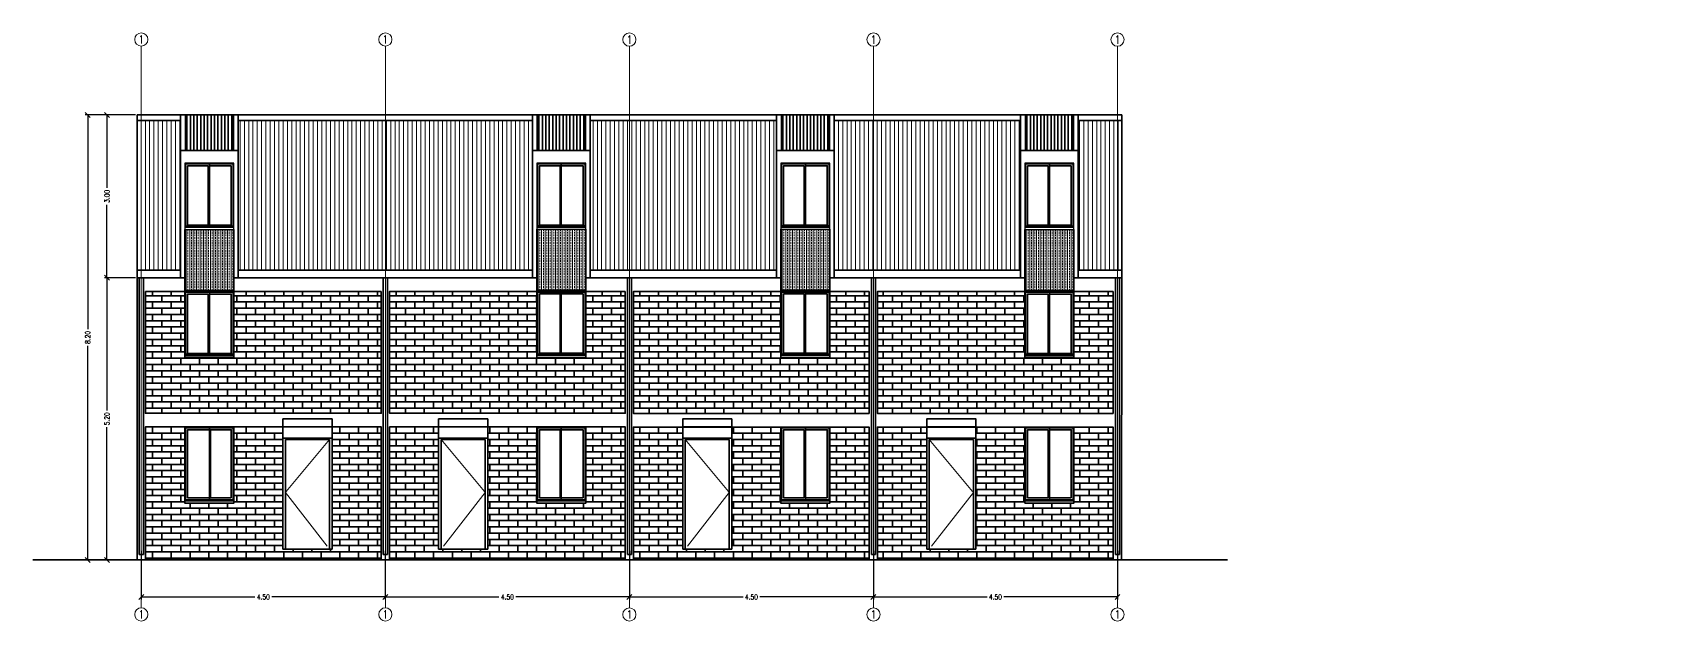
# Model space of a CAD drawing. Header units: metres. Extents: x 45 to 666, y -23 to 325.
# Drawn here: x 269.71 to 299.99, y 70.82 to 81.66 of the extents above; entities that cross this region are included whole.
import ezdxf

# ---------------------------------------------------------------- set-up
doc = ezdxf.new("R2010")
doc.units = ezdxf.units.M
doc.header["$LTSCALE"] = 5
doc.header["$MEASUREMENT"] = 0
doc.linetypes.add('HIDDEN', pattern=[0.375, 0.25, -0.125])
doc.layers.get('0').update_dxf_attribs({"color": 30})
doc.layers.get('DEFPOINTS').update_dxf_attribs({"color": 210})
for name, color, linetype, lineweight in [('A-ANNO-DIMS', 3, 'Continuous', 18), ('A-ANNO-SYMB', 3, 'Continuous', 18), ('A-ANNO-TEXT', 3, 'Continuous', 18), ('A-DOOR-FULL', 4, 'Continuous', 25), ('A-ELEV-MBE1', 7, 'Continuous', 35), ('A-ELEV-PATT', 8, 'Continuous', 18), ('A-FLOR-OVHD', 3, 'HIDDEN', 18), ('A-WALL-FULL', 7, 'Continuous', 35), ('A-WALL-FULL-EXTR', 7, 'Continuous', 35)]:
    doc.layers.add(name, color=color, linetype=linetype, lineweight=lineweight)
doc.styles.add('E-ROMANS', font='romans.shx', dxfattribs={"width": 0.8})
doc.dimstyles.new('E-0050_TICK_18', dxfattribs={"dimscale": 0.001, "dimtxt": 90, "dimasz": 90, "dimexe": 45, "dimexo": 30, "dimgap": 45, "dimtad": 0, "dimzin": 0, "dimdsep": 46, "dimtxsty": 'E-ROMANS', "dimblk": 'OBLIQUE', "dimcen": 45, "dimclrd": 256, "dimclre": 256, "dimclrt": 256, "dimadec": 0, "dimazin": 0, "dimtfac": 1, "dimtmove": 1, "dimatfit": 3, "dimldrblk": 'OPEN90', "dimfxl": 1, "dimtfill": 1, "dimtolj": 1, "dimtzin": 0, "dimarcsym": 0})
pattern_1 = [(1e-12, (0.57028, 1e-14), (-3e-15, 0.11516106), []), (90, (0.57028, 1e-14), (-0.17272, 0.11516106), [0.11516106, -0.11516106])]

# ---------------------------------------------------------------- blocks, each defined once
blk = doc.blocks.new('_Oblique')
at = {"color": 0, "linetype": 'ByBlock', "lineweight": -2}
blk.add_line((-0.5, -0.5), (0.5, 0.5), dxfattribs=at)
blk = doc.blocks.new('*D334')
at = {"layer": 'A-ANNO-DIMS', "lineweight": -2, "transparency": 16777216}
for p, q in [((271.705, 72.113), (271.705, 71.216)), ((276.205, 72.113), (276.205, 71.216)), ((271.705, 71.261), (273.801, 71.261)), ((276.205, 71.261), (274.11, 71.261))]:
    blk.add_line(p, q, dxfattribs=at)
at = {"layer": 'DEFPOINTS', "color": 0, "transparency": 16777216}
for p in [(271.705, 72.143), (276.205, 72.143), (276.205, 71.261)]:
    blk.add_point(p, dxfattribs=at)
at = {"layer": 'A-ANNO-DIMS', "lineweight": -2, "transparency": 16777216, "xscale": 0.09, "yscale": 0.09, "zscale": 0.09, "rotation": 180}
blk.add_blockref('_Oblique', (271.705, 71.261), dxfattribs=at)
at = {"layer": 'A-ANNO-DIMS', "lineweight": -2, "transparency": 16777216, "xscale": 0.09, "yscale": 0.09, "zscale": 0.09}
blk.add_blockref('_Oblique', (276.205, 71.261), dxfattribs=at)
at = {"layer": 'A-ANNO-DIMS', "transparency": 16777216, "insert": (273.955, 71.261), "char_height": 0.09, "attachment_point": 5, "style": 'E-ROMANS', "bg_fill": 3, "box_fill_scale": 1.25, "bg_fill_color": 256, "bg_fill_true_color": 13158600, "bg_fill_transparency": 0}
blk.add_mtext('\\A1;4.50', dxfattribs=at)
blk = doc.blocks.new('_Open90')
at = {"color": 0, "linetype": 'ByBlock', "lineweight": -2}
for p, q in [((0, 0), (-1, 0)), ((-0.5, 0.5), (0, 0)), ((0, 0), (-0.5, -0.5))]:
    blk.add_line(p, q, dxfattribs=at)
blk = doc.blocks.new('*D335')
at = {"layer": 'A-ANNO-DIMS', "lineweight": -2, "transparency": 16777216}
for p, q in [((276.205, 72.113), (276.205, 71.216)), ((280.705, 72.113), (280.705, 71.216)), ((276.205, 71.261), (278.301, 71.261)), ((280.705, 71.261), (278.61, 71.261))]:
    blk.add_line(p, q, dxfattribs=at)
at = {"layer": 'DEFPOINTS', "color": 0, "transparency": 16777216}
for p in [(276.205, 72.143), (280.705, 72.143), (280.705, 71.261)]:
    blk.add_point(p, dxfattribs=at)
at = {"layer": 'A-ANNO-DIMS', "lineweight": -2, "transparency": 16777216, "xscale": 0.09, "yscale": 0.09, "zscale": 0.09, "rotation": 180}
blk.add_blockref('_Oblique', (276.205, 71.261), dxfattribs=at)
at = {"layer": 'A-ANNO-DIMS', "lineweight": -2, "transparency": 16777216, "xscale": 0.09, "yscale": 0.09, "zscale": 0.09}
blk.add_blockref('_Oblique', (280.705, 71.261), dxfattribs=at)
at = {"layer": 'A-ANNO-DIMS', "transparency": 16777216, "insert": (278.455, 71.261), "char_height": 0.09, "attachment_point": 5, "style": 'E-ROMANS', "bg_fill": 3, "box_fill_scale": 1.25, "bg_fill_color": 256, "bg_fill_true_color": 13158600, "bg_fill_transparency": 0}
blk.add_mtext('\\A1;4.50', dxfattribs=at)
blk = doc.blocks.new('*D336')
at = {"layer": 'A-ANNO-DIMS', "lineweight": -2, "transparency": 16777216}
for p, q in [((280.705, 72.113), (280.705, 71.216)), ((285.205, 72.113), (285.205, 71.216)), ((280.705, 71.261), (282.801, 71.261)), ((285.205, 71.261), (283.11, 71.261))]:
    blk.add_line(p, q, dxfattribs=at)
at = {"layer": 'DEFPOINTS', "color": 0, "transparency": 16777216}
for p in [(280.705, 72.143), (285.205, 72.143), (285.205, 71.261)]:
    blk.add_point(p, dxfattribs=at)
at = {"layer": 'A-ANNO-DIMS', "lineweight": -2, "transparency": 16777216, "xscale": 0.09, "yscale": 0.09, "zscale": 0.09, "rotation": 180}
blk.add_blockref('_Oblique', (280.705, 71.261), dxfattribs=at)
at = {"layer": 'A-ANNO-DIMS', "lineweight": -2, "transparency": 16777216, "xscale": 0.09, "yscale": 0.09, "zscale": 0.09}
blk.add_blockref('_Oblique', (285.205, 71.261), dxfattribs=at)
at = {"layer": 'A-ANNO-DIMS', "transparency": 16777216, "insert": (282.955, 71.261), "char_height": 0.09, "attachment_point": 5, "style": 'E-ROMANS', "bg_fill": 3, "box_fill_scale": 1.25, "bg_fill_color": 256, "bg_fill_true_color": 13158600, "bg_fill_transparency": 0}
blk.add_mtext('\\A1;4.50', dxfattribs=at)
blk = doc.blocks.new('*D337')
at = {"layer": 'A-ANNO-DIMS', "lineweight": -2, "transparency": 16777216}
for p, q in [((285.205, 72.113), (285.205, 71.216)), ((289.705, 72.113), (289.705, 71.216)), ((285.205, 71.261), (287.301, 71.261)), ((289.705, 71.261), (287.61, 71.261))]:
    blk.add_line(p, q, dxfattribs=at)
at = {"layer": 'DEFPOINTS', "color": 0, "transparency": 16777216}
for p in [(285.205, 72.143), (289.705, 72.143), (289.705, 71.261)]:
    blk.add_point(p, dxfattribs=at)
at = {"layer": 'A-ANNO-DIMS', "lineweight": -2, "transparency": 16777216, "xscale": 0.09, "yscale": 0.09, "zscale": 0.09, "rotation": 180}
blk.add_blockref('_Oblique', (285.205, 71.261), dxfattribs=at)
at = {"layer": 'A-ANNO-DIMS', "lineweight": -2, "transparency": 16777216, "xscale": 0.09, "yscale": 0.09, "zscale": 0.09}
blk.add_blockref('_Oblique', (289.705, 71.261), dxfattribs=at)
at = {"layer": 'A-ANNO-DIMS', "transparency": 16777216, "insert": (287.455, 71.261), "char_height": 0.09, "attachment_point": 5, "style": 'E-ROMANS', "bg_fill": 3, "box_fill_scale": 1.25, "bg_fill_color": 256, "bg_fill_true_color": 13158600, "bg_fill_transparency": 0}
blk.add_mtext('\\A1;4.50', dxfattribs=at)
blk = doc.blocks.new('*D806')
at = {"layer": 'A-ANNO-DIMS', "lineweight": -2, "transparency": 16777216}
for p, q in [((271.598, 77.143), (271.026, 77.143)), ((271.071, 77.143), (271.071, 74.698)), ((271.071, 71.943), (271.071, 74.388)), ((271.598, 71.943), (271.026, 71.943))]:
    blk.add_line(p, q, dxfattribs=at)
at = {"layer": 'DEFPOINTS', "color": 0, "transparency": 16777216}
for p in [(271.071, 77.143), (271.628, 77.143), (271.628, 71.943)]:
    blk.add_point(p, dxfattribs=at)
at = {"layer": 'A-ANNO-DIMS', "lineweight": -2, "transparency": 16777216, "xscale": 0.09, "yscale": 0.09, "zscale": 0.09}
for p, rotation in [((271.071, 77.143), 90), ((271.071, 71.943), 270)]:
    blk.add_blockref('_Oblique', p, dxfattribs=dict(at, rotation=rotation))
at = {"layer": 'A-ANNO-DIMS', "transparency": 16777216, "insert": (271.071, 74.543), "char_height": 0.09, "attachment_point": 5, "rotation": 90, "style": 'E-ROMANS', "bg_fill": 3, "box_fill_scale": 1.25, "bg_fill_color": 256, "bg_fill_true_color": 13158600, "bg_fill_transparency": 0}
blk.add_mtext('\\A1;5.20', dxfattribs=at)
blk = doc.blocks.new('*D807')
at = {"layer": 'A-ANNO-DIMS', "lineweight": -2, "transparency": 16777216}
for p, q in [((271.598, 80.143), (271.026, 80.143)), ((271.071, 80.143), (271.071, 78.798)), ((271.071, 77.143), (271.071, 78.488)), ((271.598, 77.143), (271.026, 77.143))]:
    blk.add_line(p, q, dxfattribs=at)
at = {"layer": 'DEFPOINTS', "color": 0, "transparency": 16777216}
for p in [(271.071, 80.143), (271.628, 80.143), (271.628, 77.143)]:
    blk.add_point(p, dxfattribs=at)
at = {"layer": 'A-ANNO-DIMS', "lineweight": -2, "transparency": 16777216, "xscale": 0.09, "yscale": 0.09, "zscale": 0.09}
for p, rotation in [((271.071, 80.143), 90), ((271.071, 77.143), 270)]:
    blk.add_blockref('_Oblique', p, dxfattribs=dict(at, rotation=rotation))
at = {"layer": 'A-ANNO-DIMS', "transparency": 16777216, "insert": (271.071, 78.643), "char_height": 0.09, "attachment_point": 5, "rotation": 90, "style": 'E-ROMANS', "bg_fill": 3, "box_fill_scale": 1.25, "bg_fill_color": 256, "bg_fill_true_color": 13158600, "bg_fill_transparency": 0}
blk.add_mtext('\\A1;3.00', dxfattribs=at)
blk = doc.blocks.new('*D371')
at = {"layer": 'A-ANNO-DIMS', "lineweight": -2, "transparency": 16777216}
for p, q in [((271.598, 80.143), (270.672, 80.143)), ((270.717, 80.143), (270.717, 76.198)), ((270.717, 71.943), (270.717, 75.888)), ((271.598, 71.943), (270.672, 71.943))]:
    blk.add_line(p, q, dxfattribs=at)
at = {"layer": 'DEFPOINTS', "color": 0, "transparency": 16777216}
for p in [(270.717, 80.143), (271.628, 80.143), (271.628, 71.943)]:
    blk.add_point(p, dxfattribs=at)
at = {"layer": 'A-ANNO-DIMS', "lineweight": -2, "transparency": 16777216, "xscale": 0.09, "yscale": 0.09, "zscale": 0.09}
for p, rotation in [((270.717, 80.143), 90), ((270.717, 71.943), 270)]:
    blk.add_blockref('_Oblique', p, dxfattribs=dict(at, rotation=rotation))
at = {"layer": 'A-ANNO-DIMS', "transparency": 16777216, "insert": (270.717, 76.043), "char_height": 0.09, "attachment_point": 5, "rotation": 90, "style": 'E-ROMANS', "bg_fill": 3, "box_fill_scale": 1.25, "bg_fill_color": 256, "bg_fill_true_color": 13158600, "bg_fill_transparency": 0}
blk.add_mtext('\\A1;8.20', dxfattribs=at)

msp = doc.modelspace()

# ---------------------------------------------------------------- hatches: boundary and pattern name
at = {"layer": 'A-ELEV-MBE1'}
h = msp.add_hatch(dxfattribs=at)
h.set_pattern_fill('LINE', color=256, scale=0.02, angle=90, style=0)
h.set_pattern_definition([(90, (77.538574, 23.6625), (-0.0635, 4e-18), [])])
h.paths.add_polyline_path([(273.4034, 80.143), (272.5174, 80.143), (272.5174, 79.4881), (273.4034, 79.4881)])
h = msp.add_hatch(dxfattribs=at)
h.set_pattern_fill('LINE', color=256, scale=0.02, angle=90, style=0)
h.set_pattern_definition([(90, (84.028574, 23.6625), (-0.0635, 4e-18), [])])
h.paths.add_polyline_path([(279.8934, 80.143), (279.0074, 80.143), (279.0074, 79.4881), (279.8934, 79.4881)])
h = msp.add_hatch(dxfattribs=at)
h.set_pattern_fill('LINE', color=256, scale=0.02, angle=90, style=0)
h.set_pattern_definition([(90, (88.528574, 23.6625), (-0.0635, 4e-18), [])])
h.paths.add_polyline_path([(284.3934, 80.143), (283.5074, 80.143), (283.5074, 79.4881), (284.3934, 79.4881)])
h = msp.add_hatch(dxfattribs=at)
h.set_pattern_fill('LINE', color=256, scale=0.02, angle=90, style=0)
h.set_pattern_definition([(90, (93.028574, 23.6625), (-0.0635, 4e-18), [])])
h.paths.add_polyline_path([(288.8934, 80.143), (288.0074, 80.143), (288.0074, 79.4881), (288.8934, 79.4881)])
h = msp.add_hatch(dxfattribs=at)
h.set_pattern_fill('AR-BRSTD', color=256, scale=0.0017, style=0)
h.set_pattern_definition(pattern_1)
h.paths.add_polyline_path([(276.1284, 74.6452), (276.1284, 76.891), (273.4134, 76.891), (273.4135, 75.673), (272.5074, 75.673), (272.5074, 76.891), (271.7824, 76.891), (271.7824, 74.6452)])
h.paths.add_polyline_path([(273.4134, 74.3932), (273.4134, 72.991), (272.5074, 72.991), (272.5074, 74.3932), (271.7824, 74.3932), (271.7824, 71.943), (276.1284, 71.943), (276.1284, 74.3932), (275.2224, 74.3932), (275.2224, 74.393), (275.2224, 72.143), (274.3164, 72.143), (274.3164, 74.3932)])
h.paths.add_polyline_path([(280.6284, 74.6452), (280.6284, 76.891), (279.9034, 76.891), (279.9035, 75.6752), (278.9974, 75.6752), (278.9974, 76.891), (276.2824, 76.891), (276.2824, 74.6452)])
h.paths.add_polyline_path([(278.9974, 74.3932), (278.0944, 74.3932), (278.0944, 74.393), (278.0944, 72.143), (277.1884, 72.143), (277.1884, 74.3932), (276.2824, 74.3932), (276.2824, 71.943), (280.6284, 71.943), (280.6284, 74.3932), (279.9034, 74.3932), (279.9034, 72.991), (278.9974, 72.991)])
h = msp.add_hatch(dxfattribs=at)
h.set_pattern_fill('AR-BRSTD', color=256, scale=0.0017, style=0)
h.set_pattern_definition(pattern_1)
h.paths.add_polyline_path([(285.1246, 74.643), (285.1246, 76.8888), (284.4034, 76.8888), (284.4035, 75.6752), (283.4974, 75.6752), (283.4974, 76.8888), (280.7786, 76.8888), (280.7786, 74.643)])
h.paths.add_polyline_path([(282.5944, 72.143), (281.6884, 72.143), (281.6884, 74.391), (280.7786, 74.391), (280.7786, 71.943), (285.1246, 71.943), (285.1246, 74.391), (284.4034, 74.391), (284.4034, 72.991), (283.4974, 72.991), (283.4974, 74.391), (282.5944, 74.391)])
h.paths.add_polyline_path([(287.9974, 76.8888), (285.2786, 76.8888), (285.2786, 74.643), (289.6246, 74.643), (289.6246, 76.8888), (288.9034, 76.8888), (288.9035, 75.673), (287.9974, 75.673)])
h.paths.add_polyline_path([(287.0944, 72.143), (286.1884, 72.143), (286.1884, 74.391), (285.2786, 74.391), (285.2786, 71.943), (289.6246, 71.943), (289.6246, 74.391), (288.9034, 74.391), (288.9034, 72.991), (287.9974, 72.991), (287.9974, 74.391), (287.0944, 74.391)])
at = {"layer": 'A-ELEV-PATT'}
h = msp.add_hatch(dxfattribs=at)
h.set_pattern_fill('LINE,_O', color=256, scale=0.025, angle=90)
h.set_pattern_definition([(90, (0, 0), (-0.079375, -2e-15), [])])
h.paths.add_polyline_path([(307.5109, 79.4903), (307.5109, 80.043), (304.7989, 80.043), (304.7989, 77.2852), (307.5109, 77.2852)])
h.paths.add_polyline_path([(309.2989, 80.043), (309.2969, 80.043), (308.5769, 80.043), (308.5769, 79.4903), (308.5769, 77.283), (309.2989, 77.283)])
h.paths.add_polyline_path([(312.0109, 79.4881), (312.0109, 80.043), (309.2989, 80.043), (309.2989, 77.283), (312.0109, 77.283)])
h.paths.add_polyline_path([(313.7989, 80.043), (313.0769, 80.043), (313.0769, 79.4881), (313.0769, 77.283), (313.7989, 77.283)])
h.paths.add_polyline_path([(316.5109, 79.4881), (316.5109, 80.043), (313.7989, 80.043), (313.7989, 77.283), (316.5109, 77.283)])
h.paths.add_polyline_path([(318.2989, 80.043), (317.5769, 80.043), (317.5769, 79.4881), (317.5769, 77.283), (318.2989, 77.283)])
h.paths.add_polyline_path([(321.0109, 79.4881), (321.0109, 80.043), (318.2989, 80.043), (318.2989, 77.283), (321.0109, 77.283)])
h.paths.add_polyline_path([(322.7989, 80.043), (322.0769, 80.043), (322.0769, 79.4881), (322.0769, 77.283), (322.7989, 77.283)])
h.paths.add_polyline_path([(325.5129, 79.4881), (325.5129, 80.043), (322.7989, 80.043), (322.7989, 77.283), (325.5129, 77.283)])
h.paths.add_polyline_path([(327.2989, 80.043), (326.5789, 80.043), (326.5789, 79.4881), (326.5789, 77.283), (327.2989, 77.283)])
h.paths.add_polyline_path([(271.7054, 80.043), (271.6284, 80.043), (271.6284, 77.283), (271.7054, 77.283)])
h.paths.add_polyline_path([(289.7849, 80.043), (289.7054, 80.043), (289.7054, 77.283), (289.7849, 77.283)])
h.paths.add_polyline_path([(273.4934, 80.043), (273.4934, 79.4881), (273.4934, 77.283), (276.2054, 77.283), (276.2054, 80.043), (276.2034, 80.043)])
h.paths.add_polyline_path([(272.4274, 79.4881), (272.4274, 80.043), (271.7054, 80.043), (271.7054, 77.283), (272.4274, 77.283)])
h.paths.add_polyline_path([(278.9174, 79.4881), (278.9174, 80.043), (276.2054, 80.043), (276.2054, 77.283), (278.9174, 77.283)])
h.paths.add_polyline_path([(279.9834, 77.283), (280.7054, 77.283), (280.7054, 80.043), (279.9834, 80.043), (279.9834, 79.4881)])
h.paths.add_polyline_path([(280.7054, 77.283), (283.4174, 77.283), (283.4174, 79.4881), (283.4174, 80.043), (280.7054, 80.043)])
h.paths.add_polyline_path([(284.4834, 77.283), (285.2054, 77.283), (285.2054, 80.043), (284.4834, 80.043), (284.4834, 79.4881)])
h.paths.add_polyline_path([(285.2054, 77.283), (287.9174, 77.283), (287.9174, 79.4881), (287.9174, 80.043), (285.2054, 80.043)])
h.paths.add_polyline_path([(288.9834, 77.283), (289.7054, 77.283), (289.7054, 80.043), (288.9834, 80.043), (288.9834, 79.4881)])
h = msp.add_hatch(dxfattribs=at)
h.set_pattern_fill('BRASS', color=256, scale=0.01, angle=90, style=0)
h.set_pattern_definition([(90, (71.048574, 23.6625), (-0.0635, 4e-18), []), (90, (71.016824, 23.6625), (-0.0635, 4e-18), [0.03175, -0.015875])])
h.paths.add_polyline_path([(273.4134, 76.911), (273.4135, 78.0351), (272.5074, 78.0351), (272.5074, 76.911)])
h = msp.add_hatch(dxfattribs=at)
h.set_pattern_fill('BRASS', color=256, scale=0.01, angle=90, style=0)
h.set_pattern_definition([(90, (77.538574, 23.66466), (-0.0635, 4e-18), []), (90, (77.506824, 23.66466), (-0.0635, 4e-18), [0.03175, -0.015875])])
h.paths.add_polyline_path([(279.9034, 76.9132), (279.9035, 78.0373), (278.9974, 78.0373), (278.9974, 76.9132)])
h = msp.add_hatch(dxfattribs=at)
h.set_pattern_fill('BRASS', color=256, scale=0.01, angle=90, style=0)
h.set_pattern_definition([(90, (82.038574, 23.66466), (-0.0635, 4e-18), []), (90, (82.006824, 23.66466), (-0.0635, 4e-18), [0.03175, -0.015875])])
h.paths.add_polyline_path([(284.4034, 76.9132), (284.4035, 78.0373), (283.4974, 78.0373), (283.4974, 76.9132)])
h = msp.add_hatch(dxfattribs=at)
h.set_pattern_fill('BRASS', color=256, scale=0.01, angle=90, style=0)
h.set_pattern_definition([(90, (86.538574, 23.6625), (-0.0635, 4e-18), []), (90, (86.506824, 23.6625), (-0.0635, 4e-18), [0.03175, -0.015875])])
h.paths.add_polyline_path([(288.9034, 76.911), (288.9035, 78.0351), (287.9974, 78.0351), (287.9974, 76.911)])

# ---------------------------------------------------------------- linework, layer by layer
at = {"layer": 'A-ANNO-SYMB', "ltscale": 2}
for points in [[(271.7054, 81.4118), (271.7054, 71.0613)], [(276.2054, 81.4118), (276.2054, 71.0613)], [(280.7054, 81.4096), (280.7054, 71.0591)], [(285.2054, 81.4096), (285.2054, 71.0591)], [(289.7054, 81.4096), (289.7054, 71.0591)]]:
    msp.add_lwpolyline(points, dxfattribs=at)
at = {"layer": 'A-ANNO-SYMB', "linetype": 'Continuous', "ltscale": 5}
for centre in [(271.7054, 81.5337), (276.2054, 81.5337), (280.7054, 81.5316), (285.2054, 81.5316), (289.7054, 81.5316), (271.7054, 70.9393), (276.2054, 70.9393), (280.7054, 70.9372), (285.2054, 70.9372), (289.7054, 70.9372)]:
    msp.add_circle(centre, 0.1219, dxfattribs=at)
at = {"layer": 'A-DOOR-FULL'}
for points in [[(273.4134, 79.2531), (272.5074, 79.2531), (272.5074, 78.0351), (273.4135, 78.0351)], [(279.9034, 79.2553), (278.9974, 79.2553), (278.9974, 78.0373), (279.9035, 78.0373)], [(284.4034, 79.2553), (283.4974, 79.2553), (283.4974, 78.0373), (284.4035, 78.0373)], [(288.9034, 79.2531), (287.9974, 79.2531), (287.9974, 78.0351), (288.9035, 78.0351)], [(273.4134, 76.891), (272.5074, 76.891), (272.5074, 75.673), (273.4135, 75.673)], [(279.9034, 76.8932), (278.9974, 76.8932), (278.9974, 75.6752), (279.9035, 75.6752)], [(284.4034, 76.8932), (283.4974, 76.8932), (283.4974, 75.6752), (284.4035, 75.6752)], [(288.9034, 76.891), (287.9974, 76.891), (287.9974, 75.673), (288.9035, 75.673)]]:
    msp.add_lwpolyline(points, close=True, dxfattribs=at)
at = {"layer": 'A-ELEV-MBE1'}
for p, q in [((271.6284, 77.283), (271.6284, 80.143)), ((272.4274, 79.4881), (272.4274, 80.143)), ((272.4274, 80.143), (273.4934, 80.143)), ((272.5174, 79.4881), (272.5174, 80.143)), ((273.4034, 79.4881), (273.4034, 80.143)), ((273.4934, 79.4881), (273.4934, 80.143)), ((278.9174, 79.4881), (278.9174, 80.143)), ((278.9174, 80.143), (279.9834, 80.143)), ((279.0074, 79.4881), (279.0074, 80.143)), ((279.8934, 79.4881), (279.8934, 80.143)), ((279.9834, 79.4881), (279.9834, 80.143)), ((283.4174, 79.4881), (283.4174, 80.143)), ((283.4174, 80.143), (284.4834, 80.143)), ((283.5074, 79.4881), (283.5074, 80.143)), ((284.3934, 79.4881), (284.3934, 80.143)), ((284.4834, 79.4881), (284.4834, 80.143)), ((287.9174, 79.4881), (287.9174, 80.143)), ((287.9174, 80.143), (288.9834, 80.143)), ((288.0074, 79.4881), (288.0074, 80.143)), ((288.8934, 79.4881), (288.8934, 80.143)), ((288.9834, 79.4881), (288.9834, 80.143)), ((289.7849, 77.283), (289.7849, 80.143)), ((272.9404, 78.1107), (272.9404, 79.2045)), ((272.9604, 78.0751), (272.9604, 79.2401)), ((279.4304, 78.1129), (279.4304, 79.2067)), ((279.4504, 78.0773), (279.4504, 79.2423)), ((283.9304, 78.1129), (283.9304, 79.2067)), ((283.9504, 78.0773), (283.9504, 79.2423)), ((288.4304, 78.1107), (288.4304, 79.2045)), ((288.4504, 78.0751), (288.4504, 79.2401)), ((272.5074, 78.0751), (273.4134, 78.0751)), ((272.5224, 78.0951), (273.3984, 78.0951)), ((272.5224, 78.0751), (273.3984, 78.0751)), ((272.558, 78.1107), (272.9404, 78.1107)), ((272.9604, 78.1107), (273.3628, 78.1107)), ((278.9974, 78.0773), (279.9034, 78.0773)), ((279.0124, 78.0973), (279.8884, 78.0973)), ((279.0124, 78.0773), (279.8884, 78.0773)), ((279.048, 78.1129), (279.4304, 78.1129)), ((279.4504, 78.1129), (279.8528, 78.1129)), ((283.4974, 78.0773), (284.4034, 78.0773)), ((283.5124, 78.0973), (284.3884, 78.0973)), ((283.5124, 78.0773), (284.3884, 78.0773)), ((283.548, 78.1129), (283.9304, 78.1129)), ((283.9504, 78.1129), (284.3528, 78.1129)), ((287.9974, 78.0751), (288.9034, 78.0751)), ((288.0124, 78.0951), (288.8884, 78.0951)), ((288.0124, 78.0751), (288.8884, 78.0751)), ((288.048, 78.1107), (288.4304, 78.1107)), ((288.4504, 78.1107), (288.8528, 78.1107)), ((271.6284, 77.283), (271.6284, 77.143)), ((271.6284, 71.943), (271.6284, 77.143)), ((271.6679, 72.043), (271.6679, 77.143)), ((276.1284, 76.891), (271.7824, 76.891)), ((272.5074, 76.911), (273.4134, 76.911)), ((272.9404, 75.7487), (272.9404, 76.8425)), ((272.9604, 75.7131), (272.9604, 76.8781)), ((278.9974, 76.9132), (279.9034, 76.9132)), ((279.4304, 75.7509), (279.4304, 76.8447)), ((279.4504, 75.7153), (279.4504, 76.8803)), ((283.4974, 76.9132), (284.4034, 76.9132)), ((283.9304, 75.7508), (283.9304, 76.8446)), ((283.9504, 75.7152), (283.9504, 76.8802)), ((287.9974, 76.911), (288.9034, 76.911)), ((288.4304, 75.7487), (288.4304, 76.8425)), ((288.4504, 75.7131), (288.4504, 76.8781)), ((272.5074, 75.7131), (273.4134, 75.7131)), ((272.5224, 75.7331), (273.3984, 75.7331)), ((272.5224, 75.7131), (273.3984, 75.7131)), ((272.558, 75.7487), (272.9404, 75.7487)), ((272.9604, 75.7487), (273.3628, 75.7487)), ((278.9974, 75.7153), (279.9034, 75.7153)), ((279.0124, 75.7353), (279.8884, 75.7353)), ((279.0124, 75.7153), (279.8884, 75.7153)), ((279.048, 75.7509), (279.4304, 75.7509)), ((279.4504, 75.7509), (279.8528, 75.7509)), ((283.4974, 75.7153), (284.4034, 75.7153)), ((283.5124, 75.7353), (284.3884, 75.7353)), ((283.5124, 75.7152), (284.3884, 75.7152)), ((283.548, 75.7508), (283.9304, 75.7508)), ((283.9504, 75.7508), (284.3528, 75.7508)), ((287.9974, 75.7131), (288.9034, 75.7131)), ((288.0124, 75.7331), (288.8884, 75.7331)), ((288.0124, 75.7131), (288.8884, 75.7131)), ((288.048, 75.7487), (288.4304, 75.7487)), ((288.4504, 75.7487), (288.8528, 75.7487)), ((272.9604, 73.051), (272.9604, 74.378)), ((272.9804, 73.0866), (272.9804, 74.3424)), ((279.4304, 73.0866), (279.4304, 74.3424)), ((279.4504, 73.051), (279.4504, 74.378)), ((283.9304, 73.0866), (283.9304, 74.3424)), ((283.9504, 73.051), (283.9504, 74.378)), ((288.4304, 73.0866), (288.4304, 74.3424)), ((288.4504, 73.051), (288.4504, 74.378)), ((274.3164, 74.188), (275.2224, 74.188)), ((274.3626, 74.163), (275.1786, 74.163)), ((278.0944, 74.188), (277.1884, 74.188)), ((278.0481, 74.163), (277.2321, 74.163)), ((282.5944, 74.188), (281.6884, 74.188)), ((282.5481, 74.163), (281.7321, 74.163)), ((287.0944, 74.188), (286.1884, 74.188)), ((287.0481, 74.163), (286.2321, 74.163)), ((273.4134, 73.031), (272.5074, 73.031)), ((273.3984, 73.051), (272.5224, 73.051)), ((272.9604, 73.0866), (272.558, 73.0866)), ((273.3628, 73.0866), (272.9804, 73.0866)), ((278.9974, 73.031), (279.9034, 73.031)), ((279.0124, 73.051), (279.8884, 73.051)), ((279.048, 73.0866), (279.4304, 73.0866)), ((279.4504, 73.0866), (279.8528, 73.0866)), ((283.4974, 73.031), (284.4034, 73.031)), ((283.5124, 73.051), (284.3884, 73.051)), ((283.548, 73.0866), (283.9304, 73.0866)), ((283.9504, 73.0866), (284.3528, 73.0866)), ((287.9974, 73.031), (288.9034, 73.031)), ((288.0124, 73.051), (288.8884, 73.051)), ((288.048, 73.0866), (288.4304, 73.0866)), ((288.4504, 73.0866), (288.8528, 73.0866))]:
    msp.add_line(p, q, dxfattribs=at)
for points in [[(272.4274, 80.143), (271.6284, 80.143)], [(272.4274, 80.043), (271.6284, 80.043)], [(276.2034, 80.143), (273.4934, 80.143)], [(276.2034, 80.043), (273.4934, 80.043)], [(276.2034, 80.143), (278.9174, 80.143)], [(276.2034, 80.043), (278.9174, 80.043)], [(279.9834, 80.143), (280.7824, 80.143)], [(279.9834, 80.043), (280.7824, 80.043)], [(280.7054, 80.143), (283.4174, 80.143)], [(280.7054, 80.043), (283.4174, 80.043)], [(284.4834, 80.143), (285.2824, 80.143)], [(284.4834, 80.043), (285.2824, 80.043)], [(285.2034, 80.143), (287.9174, 80.143)], [(285.2034, 80.043), (287.9174, 80.043)], [(288.9834, 80.143), (289.7034, 80.143)], [(288.9834, 80.043), (289.7034, 80.043)], [(289.7849, 80.143), (289.7034, 80.143)], [(289.7849, 80.043), (289.7034, 80.043)], [(273.4934, 77.143), (273.4934, 79.4881), (272.4274, 79.4881), (272.4274, 77.143)], [(278.9174, 77.143), (278.9174, 79.4881), (279.9834, 79.4881), (279.9834, 77.143)], [(283.4174, 77.143), (283.4174, 79.4881), (284.4834, 79.4881), (284.4834, 77.143)], [(287.9174, 77.143), (287.9174, 79.4881), (288.9834, 79.4881), (288.9834, 77.143)], [(273.3984, 78.0951), (273.3984, 79.2401), (272.5224, 79.2401), (272.5224, 78.0951)], [(273.3984, 78.0751), (273.3984, 79.2401), (272.5224, 79.2401), (272.5224, 78.0751)], [(272.9404, 79.2045), (272.558, 79.2045), (272.558, 78.1107)], [(273.3628, 78.1107), (273.3628, 79.2045), (272.9604, 79.2045)], [(279.8884, 78.0973), (279.8884, 79.2423), (279.0124, 79.2423), (279.0124, 78.0973)], [(279.8884, 78.0773), (279.8884, 79.2423), (279.0124, 79.2423), (279.0124, 78.0773)], [(279.4304, 79.2067), (279.048, 79.2067), (279.048, 78.1129)], [(279.8528, 78.1129), (279.8528, 79.2067), (279.4504, 79.2067)], [(284.3884, 78.0973), (284.3884, 79.2423), (283.5124, 79.2423), (283.5124, 78.0973)], [(284.3884, 78.0773), (284.3884, 79.2423), (283.5124, 79.2423), (283.5124, 78.0773)], [(283.9304, 79.2067), (283.548, 79.2067), (283.548, 78.1129)], [(284.3528, 78.1129), (284.3528, 79.2067), (283.9504, 79.2067)], [(288.8884, 78.0951), (288.8884, 79.2401), (288.0124, 79.2401), (288.0124, 78.0951)], [(288.8884, 78.0751), (288.8884, 79.2401), (288.0124, 79.2401), (288.0124, 78.0751)], [(288.4304, 79.2045), (288.048, 79.2045), (288.048, 78.1107)], [(288.8528, 78.1107), (288.8528, 79.2045), (288.4504, 79.2045)], [(272.5074, 76.891), (272.5074, 78.0351)], [(273.4135, 78.0351), (273.4134, 76.891)], [(278.9974, 76.8932), (278.9974, 78.0373)], [(279.9035, 78.0373), (279.9034, 76.8932)], [(283.4974, 76.8932), (283.4974, 78.0373)], [(284.4035, 78.0373), (284.4034, 76.8932)], [(287.9974, 76.891), (287.9974, 78.0351)], [(288.9035, 78.0351), (288.9034, 76.891)], [(271.6284, 77.283), (272.4274, 77.283)], [(276.2034, 77.283), (273.4934, 77.283)], [(276.2034, 77.283), (278.9174, 77.283)], [(280.7054, 77.283), (279.9834, 77.283)], [(280.7054, 77.283), (279.9834, 77.283)], [(280.7054, 77.283), (283.4174, 77.283)], [(285.2034, 77.283), (284.4834, 77.283)], [(285.2034, 77.283), (287.9174, 77.283)], [(289.7034, 77.283), (288.9834, 77.283)], [(289.7034, 77.283), (289.7849, 77.283)], [(271.6284, 77.143), (272.5074, 77.143)], [(276.2034, 77.143), (273.4134, 77.143)], [(276.2034, 77.143), (278.9974, 77.143)], [(280.7054, 77.143), (279.9034, 77.143)], [(280.7054, 77.143), (283.4974, 77.143)], [(285.2034, 77.143), (284.4034, 77.143)], [(285.2034, 77.143), (287.9974, 77.143)], [(289.7034, 77.143), (288.9034, 77.143)], [(289.7034, 77.143), (289.7848, 77.143)], [(271.7824, 76.891), (271.7824, 74.6452), (276.1284, 74.6452), (276.1284, 76.891)], [(273.3984, 75.7331), (273.3984, 76.8781), (272.5224, 76.8781), (272.5224, 75.7331)], [(273.3984, 75.7131), (273.3984, 76.8781), (272.5224, 76.8781), (272.5224, 75.7131)], [(272.9404, 76.8425), (272.558, 76.8425), (272.558, 75.7487)], [(273.3628, 75.7487), (273.3628, 76.8425), (272.9604, 76.8425)], [(279.8884, 75.7353), (279.8884, 76.8803), (279.0124, 76.8803), (279.0124, 75.7353)], [(279.8884, 75.7153), (279.8884, 76.8803), (279.0124, 76.8803), (279.0124, 75.7153)], [(279.4304, 76.8447), (279.048, 76.8447), (279.048, 75.7509)], [(279.8528, 75.7509), (279.8528, 76.8447), (279.4504, 76.8447)], [(284.3884, 75.7353), (284.3884, 76.8803), (283.5124, 76.8803), (283.5124, 75.7353)], [(284.3884, 75.7152), (284.3884, 76.8802), (283.5124, 76.8802), (283.5124, 75.7152)], [(283.9304, 76.8446), (283.548, 76.8446), (283.548, 75.7508)], [(284.3528, 75.7508), (284.3528, 76.8446), (283.9504, 76.8446)], [(288.8884, 75.7331), (288.8884, 76.8781), (288.0124, 76.8781), (288.0124, 75.7331)], [(288.8884, 75.7131), (288.8884, 76.8781), (288.0124, 76.8781), (288.0124, 75.7131)], [(288.4304, 76.8425), (288.048, 76.8425), (288.048, 75.7487)], [(288.8528, 75.7487), (288.8528, 76.8425), (288.4504, 76.8425)], [(272.5224, 73.051), (272.5224, 74.378), (273.3984, 74.378), (273.3984, 73.051)], [(272.558, 73.0866), (272.558, 74.3424), (272.9604, 74.3424)], [(272.9804, 74.3424), (273.3628, 74.3424), (273.3628, 73.0866)], [(279.8884, 73.051), (279.8884, 74.378), (279.0124, 74.378), (279.0124, 73.051)], [(279.4304, 74.3424), (279.048, 74.3424), (279.048, 73.0866)], [(279.8528, 73.0866), (279.8528, 74.3424), (279.4504, 74.3424)], [(284.3884, 73.051), (284.3884, 74.378), (283.5124, 74.378), (283.5124, 73.051)], [(283.9304, 74.3424), (283.548, 74.3424), (283.548, 73.0866)], [(284.3528, 73.0866), (284.3528, 74.3424), (283.9504, 74.3424)], [(288.8884, 73.051), (288.8884, 74.378), (288.0124, 74.378), (288.0124, 73.051)], [(288.4304, 74.3424), (288.048, 74.3424), (288.048, 73.0866)], [(288.8528, 73.0866), (288.8528, 74.3424), (288.4504, 74.3424)]]:
    msp.add_lwpolyline(points, dxfattribs=at)
for points in [[(273.4134, 76.8911), (272.5074, 76.8911), (272.5074, 75.6731), (273.4134, 75.6731)], [(280.6284, 76.891), (276.2824, 76.891), (276.2824, 74.6452), (280.6284, 74.6452), (280.6284, 76.891)], [(279.9034, 76.8933), (278.9974, 76.8933), (278.9974, 75.6753), (279.9034, 75.6753)], [(285.1246, 76.8888), (280.7786, 76.8888), (280.7786, 74.643), (285.1246, 74.643), (285.1246, 76.8888)], [(284.4034, 76.8933), (283.4974, 76.8933), (283.4974, 75.6753), (284.4034, 75.6753)], [(289.6246, 76.8888), (285.2786, 76.8888), (285.2786, 74.643), (289.6246, 74.643), (289.6246, 76.8888)], [(288.9034, 76.8911), (287.9974, 76.8911), (287.9974, 75.6731), (288.9034, 75.6731)], [(272.5074, 74.391), (273.4134, 74.391), (273.4134, 72.991), (272.5074, 72.991)], [(279.9034, 74.391), (278.9974, 74.391), (278.9974, 72.991), (279.9034, 72.991)], [(284.4034, 74.391), (283.4974, 74.391), (283.4974, 72.991), (284.4034, 72.991)], [(288.9034, 74.391), (287.9974, 74.391), (287.9974, 72.991), (288.9034, 72.991)]]:
    msp.add_lwpolyline(points, close=True, dxfattribs=at)
at = {"layer": 'A-FLOR-OVHD'}
msp.add_lwpolyline([(275.1786, 74.163), (274.3626, 73.1832), (275.1786, 72.143)], dxfattribs=at)
at = {"layer": 'A-WALL-FULL'}
msp.add_lwpolyline([(269.7054, 71.943), (291.7345, 71.943)], dxfattribs=at)
at = {"layer": 'A-WALL-FULL-EXTR'}
for p, q in [((275.2224, 74.393), (274.3164, 74.393)), ((277.1884, 74.393), (278.0944, 74.393)), ((281.6884, 74.393), (282.5944, 74.393)), ((286.1884, 74.393), (287.0944, 74.393))]:
    msp.add_line(p, q, dxfattribs=at)
for points in [[(274.3164, 74.393), (274.3164, 74.541), (275.2224, 74.541), (275.2224, 74.393)], [(278.0944, 74.393), (278.0944, 74.541), (277.1884, 74.541), (277.1884, 74.393)], [(282.5944, 74.393), (282.5944, 74.541), (281.6884, 74.541), (281.6884, 74.393)], [(287.0944, 74.393), (287.0944, 74.541), (286.1884, 74.541), (286.1884, 74.393)]]:
    msp.add_lwpolyline(points, dxfattribs=at)

# ---------------------------------------------------------------- texts
at = {"layer": 'A-ANNO-TEXT', "ltscale": 5, "char_height": 0.15, "attachment_point": 5, "style": 'E-ROMANS'}
for insert in [(271.7054, 81.5337), (276.2054, 81.5337), (280.7054, 81.5316), (285.2054, 81.5316), (289.7054, 81.5316), (271.7054, 70.9393), (276.2054, 70.9393), (280.7054, 70.9372), (285.2054, 70.9372), (289.7054, 70.9372)]:
    msp.add_mtext('1', dxfattribs=dict(at, insert=insert))

# ---------------------------------------------------------------- next in the draw order: dimensions: what is measured, and where the dimension line sits
at = {"layer": 'A-ANNO-DIMS'}
dim = msp.add_aligned_dim(p1=(271.7054, 72.143), p2=(276.2054, 72.143), distance=-0.8817, dimstyle='E-0050_TICK_18', dxfattribs=at)
dim.commit()
dim.dimension.update_dxf_attribs({"geometry": '*D334', "text_midpoint": (273.9554, 71.2613)})

# ---------------------------------------------------------------- next in the draw order: linework, layer by layer
at = {"layer": 'A-ELEV-MBE1'}
for p, q in [((271.7429, 72.043), (271.7429, 77.143)), ((274.3164, 74.393), (274.3164, 72.143)), ((275.2224, 74.393), (275.2224, 72.143)), ((274.3626, 72.143), (274.3626, 74.163)), ((275.1786, 74.163), (275.1786, 72.143)), ((274.3164, 72.143), (275.2224, 72.143))]:
    msp.add_line(p, q, dxfattribs=at)
msp.add_lwpolyline([(271.6679, 72.043), (271.7429, 72.043)], dxfattribs=at)

# ---------------------------------------------------------------- next in the draw order: dimensions: what is measured, and where the dimension line sits
at = {"layer": 'A-ANNO-DIMS'}
dim = msp.add_aligned_dim(p1=(276.2054, 72.143), p2=(280.7054, 72.143), distance=-0.8817, dimstyle='E-0050_TICK_18', dxfattribs=at)
dim.commit()
dim.dimension.update_dxf_attribs({"geometry": '*D335', "text_midpoint": (278.4554, 71.2613)})

# ---------------------------------------------------------------- next in the draw order: linework, layer by layer
at = {"layer": 'A-ELEV-MBE1'}
for p, q in [((276.1679, 72.043), (276.1679, 77.143)), ((276.2429, 72.043), (276.2429, 77.143)), ((277.1884, 74.393), (277.1884, 72.143)), ((278.0944, 74.393), (278.0944, 72.143)), ((277.2321, 74.163), (277.2321, 72.143)), ((278.0481, 72.143), (278.0481, 74.163)), ((278.0944, 72.143), (277.1884, 72.143))]:
    msp.add_line(p, q, dxfattribs=at)
for points in [[(271.7824, 71.943), (271.7824, 74.3932), (276.1284, 74.3932), (276.1284, 71.943)], [(276.1679, 72.043), (276.2429, 72.043)]]:
    msp.add_lwpolyline(points, dxfattribs=at)
at = {"layer": 'A-FLOR-OVHD'}
msp.add_lwpolyline([(277.2321, 74.163), (278.0481, 73.1832), (277.2321, 72.143)], dxfattribs=at)

# ---------------------------------------------------------------- next in the draw order: dimensions: what is measured, and where the dimension line sits
at = {"layer": 'A-ANNO-DIMS'}
dim = msp.add_linear_dim(base=(271.071, 77.143), p1=(271.6284, 71.943), p2=(271.6284, 77.143), angle=90, dimstyle='E-0050_TICK_18', dxfattribs=at)
dim.commit()
dim.dimension.update_dxf_attribs({"geometry": '*D806', "text_midpoint": (271.071, 74.543)})
dim = msp.add_aligned_dim(p1=(280.7054, 72.143), p2=(285.2054, 72.143), distance=-0.8817, dimstyle='E-0050_TICK_18', dxfattribs=at)
dim.commit()
dim.dimension.update_dxf_attribs({"geometry": '*D336', "text_midpoint": (282.9554, 71.2613)})

# ---------------------------------------------------------------- next in the draw order: linework, layer by layer
at = {"layer": 'A-ELEV-MBE1'}
for p, q in [((280.6679, 72.043), (280.6679, 77.143)), ((280.7429, 72.043), (280.7429, 77.143)), ((281.6884, 74.393), (281.6884, 72.143)), ((282.5944, 74.393), (282.5944, 72.143)), ((281.7321, 74.163), (281.7321, 72.143)), ((282.5481, 72.143), (282.5481, 74.163)), ((282.5944, 72.143), (281.6884, 72.143))]:
    msp.add_line(p, q, dxfattribs=at)
for points in [[(276.2824, 71.943), (276.2824, 74.3932), (280.6284, 74.3932), (280.6284, 71.943)], [(280.6679, 72.043), (280.7429, 72.043)]]:
    msp.add_lwpolyline(points, dxfattribs=at)
at = {"layer": 'A-FLOR-OVHD'}
msp.add_lwpolyline([(281.7321, 74.163), (282.5481, 73.1832), (281.7321, 72.143)], dxfattribs=at)

# ---------------------------------------------------------------- next in the draw order: dimensions: what is measured, and where the dimension line sits
at = {"layer": 'A-ANNO-DIMS'}
dim = msp.add_linear_dim(base=(271.071, 80.143), p1=(271.6284, 77.143), p2=(271.6284, 80.143), angle=90, dimstyle='E-0050_TICK_18', dxfattribs=at)
dim.commit()
dim.dimension.update_dxf_attribs({"geometry": '*D807', "text_midpoint": (271.071, 78.643)})
dim = msp.add_aligned_dim(p1=(285.2054, 72.143), p2=(289.7054, 72.143), distance=-0.8817, dimstyle='E-0050_TICK_18', dxfattribs=at)
dim.commit()
dim.dimension.update_dxf_attribs({"geometry": '*D337', "text_midpoint": (287.4554, 71.2613)})

# ---------------------------------------------------------------- next in the draw order: linework, layer by layer
at = {"layer": 'A-ELEV-MBE1'}
for p, q in [((289.7824, 71.943), (289.7849, 77.283)), ((285.1679, 72.043), (285.1679, 77.143)), ((285.2429, 72.043), (285.2429, 77.143)), ((289.6679, 72.043), (289.6679, 77.143)), ((289.7429, 72.043), (289.7429, 77.143)), ((286.1884, 74.393), (286.1884, 72.143)), ((287.0944, 74.393), (287.0944, 72.143)), ((286.2321, 74.163), (286.2321, 72.143)), ((287.0481, 72.143), (287.0481, 74.163)), ((287.0944, 72.143), (286.1884, 72.143))]:
    msp.add_line(p, q, dxfattribs=at)
for points in [[(280.7786, 71.9408), (280.7786, 74.391), (285.1246, 74.391), (285.1246, 71.9408)], [(285.2786, 71.9408), (285.2786, 74.391), (289.6246, 74.391), (289.6246, 71.9408)], [(285.1679, 72.043), (285.2429, 72.043)], [(289.6679, 72.043), (289.7429, 72.043)]]:
    msp.add_lwpolyline(points, dxfattribs=at)
at = {"layer": 'A-FLOR-OVHD'}
msp.add_lwpolyline([(286.2321, 74.163), (287.0481, 73.1832), (286.2321, 72.143)], dxfattribs=at)

# ---------------------------------------------------------------- next in the draw order: dimensions: what is measured, and where the dimension line sits
at = {"layer": 'A-ANNO-DIMS'}
dim = msp.add_linear_dim(base=(270.7169, 80.143), p1=(271.6284, 71.943), p2=(271.6284, 80.143), angle=90, dimstyle='E-0050_TICK_18', dxfattribs=at)
dim.commit()
dim.dimension.update_dxf_attribs({"geometry": '*D371', "text_midpoint": (270.7169, 76.043)})

doc.saveas('drawing.dxf')
